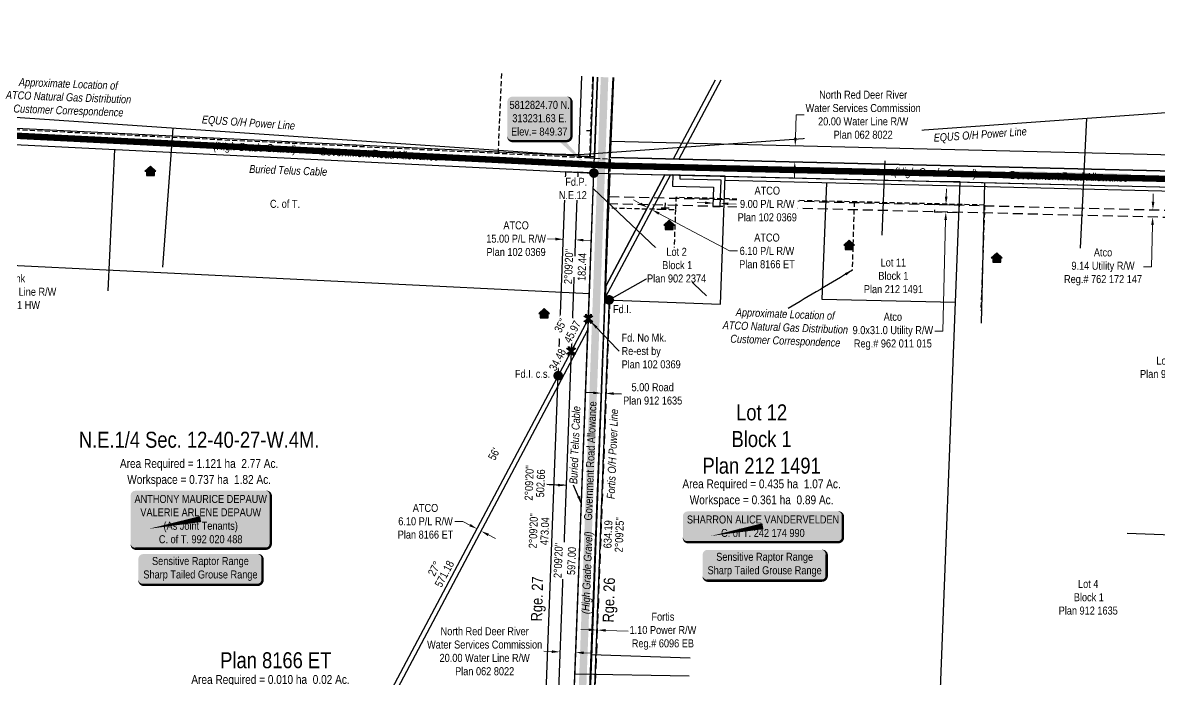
# Model space of a CAD drawing. Extents: x 309252 to 321570, y 5809412 to 5814891.
# Drawn here: x 312518 to 313938, y 5812192 to 5813013 of the extents above; entities that cross this region are included whole.
import ezdxf
from ezdxf.enums import TextEntityAlignment as Align

# ---------------------------------------------------------------- set-up
doc = ezdxf.new("R2010")
doc.units = 0
doc.header["$LTSCALE"] = 5
doc.header["$PDSIZE"] = 0.5
doc.linetypes.add('foc-FLOWLINE', pattern=[3.75, 2.5, -1.25])
doc.linetypes.add('UG_PIPE', pattern=[1.875, 1.25, -0.625])
doc.layers.get('Defpoints').update_dxf_attribs({"color": 9})
for name, color, linetype in [('AS-FENCE', 48, 'foc-FENCE'), ('AS-OWNER', 7, 'Continuous'), ('AS-PIPE-UG', 44, 'UG_PIPE'), ('AS-PIPE-UG-T', 44, 'Continuous'), ('AS-POWER', 104, 'foc-POWER'), ('AS-POWER-T', 104, 'Continuous'), ('AS-RESIDENCE', 14, 'Continuous'), ('AS-ROADS', 254, 'Continuous'), ('AS-TELEPHONE', 224, 'foc-TEL'), ('AS-TELEPHONE-T', 224, 'Continuous'), ('AS-WILDLIFE-BLOCK', 131, 'Continuous'), ('C-SYMBOL', 7, 'Continuous'), ('D-TXT', 6, 'Continuous'), ('DETAIL-T', 7, 'Continuous'), ('F-EZE', 190, 'foc-FLOWLINE'), ('F-RW', 190, 'Continuous'), ('L-AREAREQUIRED', 7, 'Continuous'), ('L-AREAWORK', 5, 'Continuous'), ('L-BD', 7, 'Continuous'), ('L-MON', 1, 'Continuous'), ('L-ROAD-T', 7, 'Continuous'), ('L-SEC', 7, 'Continuous'), ('L-TITLEDB', 4, 'Continuous'), ('L-TITLEDB-T', 4, 'Continuous')]:
    doc.layers.add(name, color=color, linetype=linetype)
for name, color, linetype, lineweight in [('F-EZE-T', 190, 'Continuous', 9), ('F-RW-T', 190, 'Continuous', 9), ('T-TEXT', 48, 'Continuous', 18)]:
    doc.layers.add(name, color=color, linetype=linetype, lineweight=lineweight)
doc.styles.add('100L', font='ARIALN.TTF', dxfattribs={"height": 11})
doc.styles.add('175L', font='ARIALN.TTF', dxfattribs={"height": 20})
doc.styles.add('80', font='ARIALN.TTF', dxfattribs={"height": 10})
doc.styles.add('80CG', font='ARIALN.TTF', dxfattribs={"height": 10})
doc.styles.add('80L', font='ARIALN.TTF', dxfattribs={"height": 10})
doc.styles.add('80LS', font='ARIALNI.TTF', dxfattribs={"height": 10})
doc.styles.add('foc-LtypeFont', font='ARIALN.TTF', dxfattribs={"height": 7.35})
doc.linetypes.add('foc-FENCE', pattern='A,10,-1,["X",foc-LtypeFont,S=0.2,R=0,X=-0.625,Y=-0.75],-1.24', length=12.24)
doc.linetypes.add('foc-POWER', pattern='A,6,-1,["P",foc-LtypeFont,S=0.2,R=0,X=-0.625,Y=-0.75],-1.24,4', length=12.24)
doc.linetypes.add('foc-TEL', pattern='A,2,-1,["T",foc-LtypeFont,S=0.2,R=0,X=-0.425,Y=-0.75],-1.24,8', length=12.24)
doc.linetypes.add('foc-TEL-NOLINE', pattern='A,0,-2,["T",foc-LtypeFont,S=0.2,R=0,X=-0.425,Y=-0.75],-10.24', length=12.24)
doc.dimstyles.new('Compass 5 000', dxfattribs={"dimscale": 5, "dimtxt": 9, "dimasz": 2, "dimexe": 0.2, "dimexo": 0.0625, "dimgap": 0.5, "dimtad": 0, "dimtih": 1, "dimtoh": 1, "dimzin": 0, "dimdsep": 46, "dimtxsty": '80CG', "dimcen": 0.1, "dimse1": 1, "dimse2": 1, "dimclrd": 256, "dimclrt": 256, "dimaunit": 1, "dimadec": 4, "dimazin": 0, "dimtfac": 0.06, "dimtofl": 0, "dimtmove": 0, "dimatfit": 1, "dimfxl": 0.2, "dimtolj": 1, "dimtzin": 0, "dimlwd": -1, "dimarcsym": 0})

# ---------------------------------------------------------------- blocks, each defined once
blk = doc.blocks.new('fdia')
at = {"color": 255, "const_width": 1}
blk.add_lwpolyline([(-0.5, 0, 1), (0.5, 0, 1)], format="xyb", close=True, dxfattribs=at)
blk = doc.blocks.new('Fdiaa')
blk.add_blockref('fdia', (0, 0))
blk = doc.blocks.new('fdib')
at = {"color": 1, "const_width": 1.6}
blk.add_lwpolyline([(-0.4, 0, 1), (0.4, 0, 1)], format="xyb", close=True, dxfattribs=at)
at = {"color": 1}
blk.add_circle((0, 0), 0.8, dxfattribs=at)
blk = doc.blocks.new('Fdibb')
blk.add_blockref('fdib', (0, 0))
blk = doc.blocks.new('fdicc')
for name in ['Fdibb', 'Fdiaa']:
    blk.add_blockref(name, (0, 0))
blk = doc.blocks.new('FDI')
blk.add_blockref('fdicc', (0, 0))
blk = doc.blocks.new('*U386')
h = blk.add_hatch(color=255)
edge = h.paths.add_edge_path()
edge.add_line((-71.5, -20), (71.5, -20))
edge.add_arc((71.5, -14), 6, 270, 360)
edge.add_line((77.5, -14), (77.5, 12.5))
edge.add_arc((71.5, 12.5), 6, 0, 90)
edge.add_line((71.5, 18.5), (-71.5, 18.5))
edge.add_arc((-71.5, 12.5), 6, 90, 180)
edge.add_line((-77.5, 12.5), (-77.5, -14))
edge.add_arc((-71.5, -14), 6, 180, 270)
at = {"color": 131, "flags": 128}
blk.add_lwpolyline([(-71.5, -20, 3, 3, 0), (71.5, -20, 3, 3, 0.414214), (77.5, -14, 3, 3, 0), (77.5, 12.5, 3, 0, 0.414214), (71.5, 18.5, 0, 0, 0), (-71.5, 18.5, 0, 0, 0.414214), (-77.5, 12.5, 0, 0, 0), (-77.5, -14, 0, 3, 0.414214)], format="xyseb", close=True, dxfattribs=at)
at = {"color": 131, "style": '80'}
blk.add_attdef('ENTER_TEXT_001', (-36, -5), '', height=10, dxfattribs=at)
blk = doc.blocks.new('*D403')
at = {"layer": 'Defpoints', "color": 0, "transparency": 16777216}
for p in [(313380.9, 5812796.7), (313389.9, 5812796.4), (313389.6, 5812786.7)]:
    blk.add_point(p, dxfattribs=at)
at = {"layer": 'F-RW-T', "transparency": 16777216}
for p, q in [((313370.6, 5812787.5), (313360.6, 5812787.8)), ((313399.5, 5812786.4), (313409.5, 5812786))]:
    blk.add_line(p, q, dxfattribs=at)
for points in [[(313370.6, 5812789.1), (313370.5, 5812785.8), (313380.6, 5812787.1)], [(313399.6, 5812788), (313399.5, 5812784.7), (313389.6, 5812786.7)]]:
    blk.add_solid(points, dxfattribs=at)
at = {"layer": 'F-RW-T', "transparency": 16777216, "insert": (313448.3, 5812786), "char_height": 10, "attachment_point": 5, "style": '80CG', "bg_fill": 3, "box_fill_scale": 1.1, "bg_fill_color": 256, "bg_fill_true_color": 13158600, "bg_fill_transparency": 0}
blk.add_mtext('\\A1;ATCO\\P9.00 P/L R/W\\PPlan 102 0369', dxfattribs=at)
blk = doc.blocks.new('*D404')
at = {"layer": 'Defpoints', "color": 0, "transparency": 16777216}
for p in [(313297.2, 5812778.7), (313302.6, 5812775.8), (313304.2, 5812778.8)]:
    blk.add_point(p, dxfattribs=at)
at = {"layer": 'F-RW-T', "transparency": 16777216}
for p, q in [((313290, 5812786.4), (313281.1, 5812791.1)), ((313313, 5812774.1), (313401.3, 5812727.3)), ((313401.3, 5812727.3), (313411.3, 5812727.3))]:
    blk.add_line(p, q, dxfattribs=at)
for points in [[(313290.7, 5812787.8), (313289.2, 5812784.9), (313298.8, 5812781.7)], [(313313.8, 5812775.6), (313312.2, 5812772.7), (313304.2, 5812778.8)]]:
    blk.add_solid(points, dxfattribs=at)
at = {"layer": 'F-RW-T', "transparency": 16777216, "insert": (313447.9, 5812727.3), "char_height": 10, "attachment_point": 5, "style": '80CG'}
blk.add_mtext('\\A1;ATCO\\P6.10 P/L R/W\\PPlan 8166 ET', dxfattribs=at)
blk = doc.blocks.new('*D405')
at = {"layer": 'Defpoints', "color": 0, "transparency": 16777216}
for p in [(313483.2, 5812858.7), (313498.4, 5812858.4), (313497.9, 5812838.4)]:
    blk.add_point(p, dxfattribs=at)
at = {"layer": 'F-RW-T', "transparency": 16777216}
for p, q in [((313483.5, 5812868.7), (313484.2, 5812897.6)), ((313484.2, 5812897.6), (313494.2, 5812897.6)), ((313482.5, 5812828.8), (313482.2, 5812818.8))]:
    blk.add_line(p, q, dxfattribs=at)
for points in [[(313481.8, 5812868.8), (313485.1, 5812868.7), (313483.2, 5812858.7)], [(313480.8, 5812828.8), (313484.2, 5812828.7), (313482.7, 5812838.8)]]:
    blk.add_solid(points, dxfattribs=at)
at = {"layer": 'F-RW-T', "transparency": 16777216, "insert": (313568.1, 5812897.6), "char_height": 10, "attachment_point": 5, "style": '80CG', "bg_fill": 3, "box_fill_scale": 1.1, "bg_fill_color": 256, "bg_fill_true_color": 13158600, "bg_fill_transparency": 0}
blk.add_mtext('\\A1;North Red Deer River\\PWater Services Commission\\P20.00 Water Line R/W\\PPlan 062 8022', dxfattribs=at)
blk = doc.blocks.new('*D406')
at = {"layer": 'Defpoints', "color": 0, "transparency": 16777216}
for p in [(314030.1, 5812580.8), (314030.1, 5812580.2), (314050.2, 5812580)]:
    blk.add_point(p, dxfattribs=at)
at = {"layer": 'L-TITLEDB-T', "transparency": 16777216}
for p, q in [((314020.1, 5812580.6), (313989.8, 5812581.7)), ((314060.2, 5812579), (314070.1, 5812578.7))]:
    blk.add_line(p, q, dxfattribs=at)
for points in [[(314020.1, 5812582.2), (314020, 5812578.9), (314030.1, 5812580.2)], [(314060.2, 5812580.7), (314060.1, 5812577.4), (314050.2, 5812579.4)]]:
    blk.add_solid(points, dxfattribs=at)
at = {"layer": 'L-TITLEDB-T', "transparency": 16777216, "insert": (313951, 5812581.7), "char_height": 10, "attachment_point": 5, "style": '80CG'}
blk.add_mtext('\\A1;Lot 1A\\PPlan 962 0634', dxfattribs=at)
blk = doc.blocks.new('*D407')
at = {"layer": 'Defpoints', "color": 0, "transparency": 16777216}
for p in [(313193.8, 5812746.7), (313208.7, 5812746.1), (313193.6, 5812741.8)]:
    blk.add_point(p, dxfattribs=at)
at = {"layer": 'F-RW-T', "transparency": 16777216}
for p, q in [((313183.6, 5812742.2), (313173.6, 5812742.6)), ((313218.6, 5812740.9), (313228.5, 5812740.5))]:
    blk.add_line(p, q, dxfattribs=at)
for points in [[(313183.7, 5812743.9), (313183.5, 5812740.5), (313193.6, 5812741.8)], [(313218.6, 5812742.5), (313218.5, 5812739.2), (313208.6, 5812741.2)]]:
    blk.add_solid(points, dxfattribs=at)
at = {"layer": 'F-RW-T', "transparency": 16777216, "insert": (313134.5, 5812742.6), "char_height": 10, "attachment_point": 5, "style": '80CG'}
blk.add_mtext('\\A1;ATCO\\P15.00 P/L R/W\\PPlan 102 0369', dxfattribs=at)
blk = doc.blocks.new('*D408')
at = {"layer": 'Defpoints', "color": 0, "transparency": 16777216}
for p in [(313085.6, 5812379.8), (313058.7, 5812329.1), (313064.1, 5812326.3)]:
    blk.add_point(p, dxfattribs=at)
at = {"layer": 'F-RW-T', "transparency": 16777216}
for p, q in [((313067.9, 5812389.2), (313057.9, 5812389.2)), ((313076.8, 5812384.5), (313067.9, 5812389.2)), ((313099.8, 5812372.3), (313108.7, 5812367.6))]:
    blk.add_line(p, q, dxfattribs=at)
for points in [[(313077.6, 5812385.9), (313076, 5812383), (313085.6, 5812379.8)], [(313100.6, 5812373.7), (313099.1, 5812370.8), (313091, 5812376.9)]]:
    blk.add_solid(points, dxfattribs=at)
at = {"layer": 'F-RW-T', "transparency": 16777216, "insert": (313021.3, 5812389.2), "char_height": 10, "attachment_point": 5, "style": '80CG'}
blk.add_mtext('\\A1;ATCO\\P6.10 P/L R/W\\PPlan 8166 ET', dxfattribs=at)
blk = doc.blocks.new('*D409')
at = {"layer": 'Defpoints', "color": 0, "transparency": 16777216}
for p in [(312423.6, 5812676.9), (312407.3, 5812645.3), (312422.5, 5812644.8)]:
    blk.add_point(p, dxfattribs=at)
at = {"layer": 'F-RW', "transparency": 16777216}
for p, q in [((312398.4, 5812677.7), (312388.4, 5812678.1)), ((312433.6, 5812676.5), (312443.6, 5812676.2))]:
    blk.add_line(p, q, dxfattribs=at)
for points in [[(312398.4, 5812679.4), (312398.3, 5812676.1), (312408.4, 5812677.4)], [(312433.6, 5812678.2), (312433.5, 5812674.9), (312423.6, 5812676.9)]]:
    blk.add_solid(points, dxfattribs=at)
at = {"layer": 'F-RW', "transparency": 16777216, "insert": (312502.7, 5812676.2), "char_height": 10, "attachment_point": 5, "style": '80CG'}
blk.add_mtext('\\A1;Altalink\\P15.24 Power Line R/W\\PPlan 3661 HW', dxfattribs=at)
blk = doc.blocks.new('res_occ')
for points in [[(0.1, 0.89), (-1.26, -0.37), (1.46, -0.37)], [(-0.9, -1.43), (1.1, -1.43), (1.1, -0.37), (-0.9, -0.37)]]:
    blk.add_hatch(color=14).paths.add_polyline_path(points)
at = {"color": 14}
for points in [[(0.1, 0.89), (-1.26, -0.37), (1.46, -0.37)], [(-0.9, -1.43), (1.1, -1.43), (1.1, -0.37), (-0.9, -0.37)]]:
    blk.add_lwpolyline(points, close=True, dxfattribs=at)
blk = doc.blocks.new('*U441')
h = blk.add_hatch(color=59)
edge = h.paths.add_edge_path()
edge.add_line((-94, -20), (94, -20))
edge.add_arc((94, -14), 6, 270, 360)
edge.add_line((100, -14), (100, 12.5))
edge.add_arc((94, 12.5), 6, 0, 90)
edge.add_line((94, 18.5), (-94, 18.5))
edge.add_arc((-94, 12.5), 6, 90, 180)
edge.add_line((-100, 12.5), (-100, -14))
edge.add_arc((-94, -14), 6, 180, 270)
at = {"color": 1, "flags": 128}
blk.add_lwpolyline([(-94, -20, 3, 3, 0), (94, -20, 3, 3, 0.414214), (100, -14, 3, 3, 0), (100, 12.5, 3, 0, 0.414214), (94, 18.5, 0, 0, 0), (-94, 18.5, 0, 0, 0.414214), (-100, 12.5, 0, 0, 0), (-100, -14, 0, 3, 0.414214)], format="xyseb", close=True, dxfattribs=at)
blk.add_lwpolyline([(-65, -12.2, 0, 7.5, 0), (0, 0, 0, 0, 0)], format="xyseb", dxfattribs=at)
at = {"color": 1, "style": '80'}
blk.add_attdef('ENTER_TEXT_001', (-36, -5), '', height=10, dxfattribs=at)
blk = doc.blocks.new('*D491')
at = {"layer": 'Defpoints', "color": 0, "transparency": 16777216}
for p in [(313189.1, 5812225.9), (313185.5, 5812131.2), (313205.4, 5812130.5)]:
    blk.add_point(p, dxfattribs=at)
at = {"layer": 'F-RW-T', "transparency": 16777216}
for p, q in [((313179.1, 5812226.3), (313169.1, 5812226.7)), ((313219, 5812224.8), (313229, 5812224.4))]:
    blk.add_line(p, q, dxfattribs=at)
for points in [[(313179.2, 5812228), (313179.1, 5812224.6), (313189.1, 5812225.9)], [(313219.1, 5812226.5), (313218.9, 5812223.1), (313209, 5812225.2)]]:
    blk.add_solid(points, dxfattribs=at)
at = {"layer": 'F-RW-T', "transparency": 16777216, "insert": (313095.2, 5812226.7), "char_height": 10, "attachment_point": 5, "style": '80CG'}
blk.add_mtext('\\A1;North Red Deer River\\PWater Services Commission\\P20.00 Water Line R/W\\PPlan 062 8022', dxfattribs=at)
blk = doc.blocks.new('TEMP')
h = blk.add_hatch(color=255)
h.dxf.hatch_style = 1
h.paths.add_polyline_path([(0, 0.25), (-0.67, 1.15), (-0.67, 0.67), (-1.15, 0.67), (-0.25, 0), (-1.15, -0.67), (-0.67, -0.67), (-0.67, -1.15), (0, -0.25), (0.67, -1.15), (0.67, -0.67), (1.15, -0.67), (0.25, 0), (1.15, 0.67), (0.67, 0.67), (0.67, 1.15)])
h.paths.add_polyline_path([(0.57, 0.85), (0.57, 0.57), (0.85, 0.57), (0.08, 0), (0.85, -0.57), (0.57, -0.57), (0.57, -0.85), (0, -0.08), (-0.57, -0.85), (-0.57, -0.57), (-0.85, -0.57), (-0.08, 0), (-0.85, 0.57), (-0.57, 0.57), (-0.57, 0.85), (0, 0.08)], flags=16)
h = blk.add_hatch(color=1)
h.dxf.hatch_style = 1
h.paths.add_polyline_path([(0, 0.08), (-0.57, 0.85), (-0.57, 0.57), (-0.85, 0.57), (-0.08, 0), (-0.85, -0.57), (-0.57, -0.57), (-0.57, -0.85), (0, -0.08), (0.57, -0.85), (0.57, -0.57), (0.85, -0.57), (0.08, 0), (0.85, 0.57), (0.57, 0.57), (0.57, 0.85)])
at = {"color": 1}
for p, q in [((-0.08, 0), (0.08, 0)), ((0, 0.08), (0, -0.08))]:
    blk.add_line(p, q, dxfattribs=at)
at = {"color": 255, "flags": 128}
blk.add_lwpolyline([(-0.25, 0), (-1.15, 0.67), (-0.67, 0.67), (-0.67, 1.15), (0, 0.25), (0.67, 1.15), (0.67, 0.67), (1.15, 0.67), (0.25, 0), (1.15, -0.67), (0.67, -0.67), (0.67, -1.15), (0, -0.25), (-0.67, -1.15), (-0.67, -0.67), (-1.15, -0.67)], close=True, dxfattribs=at)
at = {"color": 1, "flags": 128}
blk.add_lwpolyline([(-0.08, 0), (-0.85, 0.57), (-0.57, 0.57), (-0.57, 0.85), (0, 0.08), (0.57, 0.85), (0.57, 0.57), (0.85, 0.57), (0.08, 0), (0.85, -0.57), (0.57, -0.57), (0.57, -0.85), (0, -0.08), (-0.57, -0.85), (-0.57, -0.57), (-0.85, -0.57)], close=True, dxfattribs=at)
blk = doc.blocks.new('*D514')
at = {"layer": 'Defpoints', "color": 0, "transparency": 16777216}
for p in [(313514.5, 5812788.9), (313514.3, 5812779.8), (313671.4, 5812775.9)]:
    blk.add_point(p, dxfattribs=at)
at = {"layer": 'F-EZE-T', "transparency": 16777216}
for p, q in [((313671.9, 5812795.1), (313672.1, 5812805.1)), ((313671.1, 5812765.9), (313667.8, 5812626.8)), ((313667.8, 5812626.8), (313657.8, 5812626.8))]:
    blk.add_line(p, q, dxfattribs=at)
for points in [[(313670.2, 5812795.1), (313673.5, 5812795), (313671.6, 5812785.1)], [(313669.5, 5812766), (313672.8, 5812765.9), (313671.4, 5812775.9)]]:
    blk.add_solid(points, dxfattribs=at)
at = {"layer": 'F-EZE-T', "transparency": 16777216, "insert": (313605.2, 5812626.8), "char_height": 10, "attachment_point": 5, "style": '80CG', "bg_fill": 3, "box_fill_scale": 1.1, "bg_fill_color": 256, "bg_fill_true_color": 13158600, "bg_fill_transparency": 0}
blk.add_mtext('\\A1;Atco\\P9.0x31.0 Utility R/W\\PReg.# 962 011 015', dxfattribs=at)
blk = doc.blocks.new('*D515')
at = {"layer": 'Defpoints', "color": 0, "transparency": 16777216}
for p in [(313834.2, 5812781.1), (313834, 5812772), (313929.8, 5812769.6)]:
    blk.add_point(p, dxfattribs=at)
at = {"layer": 'F-EZE-T', "transparency": 16777216}
for p, q in [((313930.3, 5812788.8), (313930.5, 5812798.8)), ((313929.6, 5812759.6), (313928.3, 5812707.3)), ((313928.3, 5812707.3), (313918.3, 5812707.3))]:
    blk.add_line(p, q, dxfattribs=at)
for points in [[(313928.6, 5812788.8), (313932, 5812788.7), (313930.1, 5812778.8)], [(313927.9, 5812759.7), (313931.3, 5812759.6), (313929.8, 5812769.6)]]:
    blk.add_solid(points, dxfattribs=at)
at = {"layer": 'F-EZE-T', "transparency": 16777216, "insert": (313867.8, 5812707.3), "char_height": 10, "attachment_point": 5, "style": '80CG'}
blk.add_mtext('\\A1;Atco\\P9.14 Utility R/W\\PReg.# 762 172 147', dxfattribs=at)
blk = doc.blocks.new('*D540')
at = {"layer": 'Defpoints', "color": 0, "transparency": 16777216}
for p in [(313241.1, 5812553.2), (313246.3, 5812549.3), (313246.5, 5812552.9)]:
    blk.add_point(p, dxfattribs=at)
at = {"layer": 'L-TITLEDB-T', "transparency": 16777216}
for p, q in [((313230.9, 5812549.8), (313221, 5812550.2)), ((313256.3, 5812548.9), (313266.3, 5812548.5))]:
    blk.add_line(p, q, dxfattribs=at)
for points in [[(313231, 5812551.5), (313230.9, 5812548.2), (313240.9, 5812549.5)], [(313256.4, 5812550.6), (313256.3, 5812547.2), (313246.3, 5812549.3)]]:
    blk.add_solid(points, dxfattribs=at)
at = {"layer": 'L-TITLEDB-T', "transparency": 16777216, "insert": (313305.1, 5812548.5), "char_height": 10, "attachment_point": 5, "style": '80CG'}
blk.add_mtext('\\A1;5.00 Road \\PPlan 912 1635', dxfattribs=at)
blk = doc.blocks.new('*D600')
at = {"layer": 'Defpoints', "color": 0, "transparency": 16777216}
for p in [(313236.3, 5812253.2), (313234.4, 5812234.1), (313235.5, 5812234)]:
    blk.add_point(p, dxfattribs=at)
at = {"layer": 'F-EZE-T', "transparency": 16777216}
for p, q in [((313225.2, 5812253.6), (313215.2, 5812254)), ((313246.3, 5812252.8), (313274.4, 5812251.8))]:
    blk.add_line(p, q, dxfattribs=at)
for points in [[(313225.2, 5812255.3), (313225.1, 5812252), (313235.2, 5812253.3)], [(313246.3, 5812254.5), (313246.2, 5812251.2), (313236.3, 5812253.2)]]:
    blk.add_solid(points, dxfattribs=at)
at = {"layer": 'F-EZE-T', "transparency": 16777216, "insert": (313317.9, 5812251.8), "char_height": 10, "attachment_point": 5, "style": '80CG'}
blk.add_mtext('\\A1;Fortis\\P1.10 Power R/W\\PReg.# 6096 EB', dxfattribs=at)
blk = doc.blocks.new('*U608')
h = blk.add_hatch(color=254)
edge = h.paths.add_edge_path()
edge.add_line((-34, -28.5), (34, -28.5))
edge.add_arc((34, -22.5), 6, 270, 360)
edge.add_line((40, -22.5), (40, 21))
edge.add_arc((34, 21), 6, 0, 90)
edge.add_line((34, 27), (-34, 27))
edge.add_arc((-34, 21), 6, 90, 180)
edge.add_line((-40, 21), (-40, -22.5))
edge.add_arc((-34, -22.5), 6, 180, 270)
at = {"color": 1, "flags": 128}
blk.add_lwpolyline([(-34, -28.5, 3, 3, 0), (34, -28.5, 3, 3, 0.414214), (40, -22.5, 3, 3, 0), (40, 21, 3, 0, 0.414214), (34, 27, 0, 0, 0), (-34, 27, 0, 0, 0.414214), (-40, 21, 0, 0, 0), (-40, -22.5, 0, 3, 0.414214)], format="xyseb", close=True, dxfattribs=at)
blk.add_lwpolyline([(64.6, -64.8, 0, 10, 0), (0, 0, 5, 5, 0)], format="xyseb", dxfattribs=at)
at = {"color": 1, "style": '80'}
blk.add_attdef('ENTER_TEXT_001', (-36, -5), '', height=10, dxfattribs=at)
blk = doc.blocks.new('*U440')
h = blk.add_hatch(color=59)
edge = h.paths.add_edge_path()
edge.add_line((-81.5, -37), (81.5, -37))
edge.add_arc((81.5, -31), 6, 270, 360)
edge.add_line((87.5, -31), (87.5, 29.5))
edge.add_arc((81.5, 29.5), 6, 0, 90)
edge.add_line((81.5, 35.5), (-81.5, 35.5))
edge.add_arc((-81.5, 29.5), 6, 90, 180)
edge.add_line((-87.5, 29.5), (-87.5, -31))
edge.add_arc((-81.5, -31), 6, 180, 270)
at = {"color": 1, "flags": 128}
blk.add_lwpolyline([(-81.5, -37, 3, 3, 0), (81.5, -37, 3, 3, 0.414214), (87.5, -31, 3, 3, 0), (87.5, 29.5, 3, 0, 0.414214), (81.5, 35.5, 0, 0, 0), (-81.5, 35.5, 0, 0, 0.414214), (-87.5, 29.5, 0, 0, 0), (-87.5, -31, 0, 3, 0.414214)], format="xyseb", close=True, dxfattribs=at)
blk.add_lwpolyline([(-65, -12.2, 0, 7.5, 0), (0, 0, 0, 0, 0)], format="xyseb", dxfattribs=at)
at = {"color": 1, "style": '80'}
blk.add_attdef('ENTER_TEXT_001', (-36, -5), '', height=10, dxfattribs=at)

msp = doc.modelspace()

# ---------------------------------------------------------------- linework, layer by layer
at = {"layer": 'AS-FENCE', "flags": 128}
for points in [[(313221.402, 5812017.94), (313245.803, 5812666.317)], [(313202.649, 5812055.292), (313209.325, 5812235.091), (313217.823, 5812456.734), (313224.179, 5812628.687)]]:
    msp.add_lwpolyline(points, dxfattribs=at)
at = {"layer": 'AS-PIPE-UG', "flags": 128}
for points in [[(313112.308, 5812849.217), (313116.681, 5812950.667)], [(313230.029, 5812945.089), (313227.456, 5812877.413)], [(313226.167, 5812843.514), (312481.068, 5812880.175), (312416.444, 5812883.354), (312334.65, 5812887.226), (311917.687, 5812906.961)], [(313227.456, 5812877.413), (313222.458, 5812877.659)], [(313227.456, 5812877.413), (313226.167, 5812843.514)], [(313233.162, 5812843.17), (313226.167, 5812843.514)], [(313233.162, 5812843.17), (313252.038, 5812842.241), (313249.718, 5812781.187), (313315.608, 5812779.581)], [(313320.753, 5812781.299), (313321.174, 5812788.899)], [(313719.849, 5812784.686), (313556.879, 5812788.658), (313334.128, 5812794.086), (313333.654, 5812779.141)], [(313556.879, 5812788.658), (313554.377, 5812702.999)], [(313315.608, 5812779.581), (313325.611, 5812779.337)], [(313315.71, 5812781.422), (313320.753, 5812781.299)], [(313320.753, 5812781.299), (313325.713, 5812781.178)], [(313325.611, 5812779.337), (313333.654, 5812779.141)], [(313333.654, 5812779.142), (313330.904, 5812707.493)], [(313719.849, 5812784.686), (313715.16, 5812652.711)]]:
    msp.add_lwpolyline(points, dxfattribs=at)
at = {"layer": 'AS-POWER', "flags": 128}
for points in [[(313193.202, 5811213.757), (313211.383, 5811761.435), (313214.516, 5811852.396), (313216.537, 5811917.995), (313221.107, 5812041.794), (313228.352, 5812222.885), (313244.454, 5812640.68), (313246.853, 5812724.081), (313251.066, 5812848.491), (313255.591, 5812944.314)], [(311735.934, 5812804.363), (311741.498, 5812921.932), (312422.863, 5812900.395), (313179.575, 5812848.645), (313213.814, 5812848.05)], [(313213.814, 5812848.05), (314039.989, 5812906.966)], [(313839.657, 5812730.946), (313847.708, 5812893.254)], [(312692.924, 5812707.041), (312706.145, 5812881.022)], [(313592.044, 5812747.161), (313594.494, 5812810.26), (313595.643, 5812839.86)], [(313250.727, 5812666.132), (313355.834, 5812725.307)], [(313228.352, 5812222.885), (313351.992, 5812218.48)]]:
    msp.add_lwpolyline(points, dxfattribs=at)
at = {"layer": 'AS-ROADS', "flags": 128}
for points, const_width in [([(314159.126, 5812812.366), (313252.142, 5812834.043), (312417.329, 5812876.021), (311622.272, 5812913.197), (310782.186, 5812945.958), (310162.254, 5812973.701)], 7.999), ([(313208.074, 5811918.186), (313245.01, 5812944.563)], 9.439)]:
    msp.add_lwpolyline(points, dxfattribs=dict(at, const_width=const_width))
at = {"layer": 'AS-TELEPHONE', "linetype": 'foc-TEL-NOLINE', "flags": 128}
for points in [[(313197.113, 5811908.846), (313201.285, 5812018.343), (313231.631, 5812824.7), (313236.279, 5812944.784)], [(310837.758, 5812934.214), (311586.502, 5812904.053), (312414.757, 5812864.957), (313231.724, 5812824.754), (313395.797, 5812820.755), (314158.736, 5812802.151)]]:
    msp.add_lwpolyline(points, dxfattribs=at)
at = {"layer": 'AS-TELEPHONE', "flags": 128}
for points in [[(312624.621, 5812677.554), (312633.314, 5812854.202)], [(313230.983, 5812805.149), (313372.261, 5812671.065)], [(313715.887, 5812636.912), (313720.177, 5812812.845)], [(313898.071, 5812374.306), (313998.658, 5812370.463), (314016.771, 5812805.613)], [(313208.055, 5812198.555), (313350.625, 5812196.036)]]:
    msp.add_lwpolyline(points, dxfattribs=at)
at = {"layer": 'F-EZE', "flags": 128}
for points in [[(313250.658, 5812795.327), (314057.666, 5812775.663), (314057.318, 5812766.53), (313250.314, 5812786.193)], [(313688.312, 5812784.663), (313657.321, 5812785.418), (313656.967, 5812776.285), (313687.957, 5812775.529)], [(313227.399, 5812017.715), (313251.826, 5812666.091), (313250.727, 5812666.132), (313226.3, 5812017.756)]]:
    msp.add_lwpolyline(points, close=True, dxfattribs=at)
at = {"layer": 'F-RW', "flags": 128}
for points in [[(313216.322, 5812945.764), (313212.89, 5812855.501), (313212.522, 5812845.839), (313227.498, 5812845.101), (313231.298, 5812945.027)], [(313390.229, 5812941.033), (313337.847, 5812842.289), (313331.034, 5812842.455), (313383.421, 5812941.199)], [(313252.601, 5812844.366), (314059.534, 5812824.705), (314079.786, 5812824.205), (314083.576, 5812924.14)], [(314060.295, 5812844.689), (313253.381, 5812864.35)], [(312827.448, 5811837.264), (312930.333, 5812031.243), (313101.449, 5812023.115), (313203.889, 5812088.312), (313226.027, 5812673.997), (313231.724, 5812824.754), (313211.751, 5812825.736), (313184.346, 5812099.541), (313196.281, 5812020.167), (313191.847, 5811903.044)], [(313176.789, 5811900.722), (313181.224, 5812017.794), (313169.221, 5812098.709), (313187.15, 5812571.307), (313196.79, 5812826.473), (313211.751, 5812825.736)], [(312901.333, 5812032.638), (313224.837, 5812642.534)], [(312906.721, 5812029.78), (313224.307, 5812628.518)]]:
    msp.add_lwpolyline(points, dxfattribs=at)
for points in [[(313327.31, 5812822.425), (313245.971, 5812669.173), (313246.5, 5812683.184), (313320.496, 5812822.591)], [(313330.514, 5812822.348), (313330.003, 5812808.357), (313381.314, 5812807.13), (313380.399, 5812783.077), (313389.4, 5812782.743), (313390.666, 5812815.913), (313339.376, 5812817.13), (313339.512, 5812822.128)]]:
    msp.add_lwpolyline(points, close=True, dxfattribs=at)
at = {"layer": 'L-SEC'}
for p, q in [((313201.285, 5812018.343), (313231.631, 5812824.7)), ((313221.389, 5812017.586), (313251.735, 5812823.943))]:
    msp.add_line(p, q, dxfattribs=at)
at = {"layer": 'L-SEC', "flags": 128}
for points in [[(313236.291, 5812944.784), (313232.491, 5812844.856)], [(313252.601, 5812844.366), (313256.411, 5812944.294)], [(313232.491, 5812844.856), (312415.625, 5812885.055)], [(312414.757, 5812864.957), (313231.724, 5812824.754)], [(314059.534, 5812824.705), (313252.601, 5812844.366)], [(313251.835, 5812824.264), (314058.768, 5812804.602)]]:
    msp.add_lwpolyline(points, dxfattribs=at)
at = {"layer": 'L-TITLEDB', "flags": 128}
for points in [[(313245.865, 5812666.374), (313389.756, 5812660.935), (313395.797, 5812820.755), (313320.496, 5812822.591), (313246.5, 5812683.184)], [(313246.5, 5812683.184), (313251.835, 5812824.264), (313320.496, 5812822.591)]]:
    msp.add_lwpolyline(points, close=True, dxfattribs=at)
for points in [[(313395.608, 5812815.76), (313689.242, 5812808.605)], [(313522.186, 5812812.675), (313516.536, 5812667.213), (313683.593, 5812663.142)], [(313627.964, 5812008.274), (313658.133, 5812007.56), (313689.436, 5812813.601), (313659.271, 5812814.336)], [(313689.242, 5812808.605), (314058.577, 5812799.606)], [(312409.609, 5812714.174), (313226.027, 5812673.997)], [(313250.861, 5812666.186), (313226.352, 5812017.783)]]:
    msp.add_lwpolyline(points, dxfattribs=at)

# ---------------------------------------------------------------- block references
at = {"layer": 'AS-OWNER'}
ref = msp.add_blockref('*U440', (312740.412, 5812392.001), dxfattribs=dict(at, xscale=0.99990854, yscale=0.99990854, zscale=0.99990854))
ref.add_attrib('ENTER_TEXT_001', 'ANTHONY MAURICE DEPAUW', (312657.749, 5812412.169), dxfattribs={"layer": '0', "color": 1, "height": 9.99909, "style": '80'})
ref.add_attrib('ENTER_TEXT_002', 'VALERIE ARLENE DEPAUW', (312665.02, 5812395.504), dxfattribs={"layer": '0', "color": 1, "height": 9.99909, "style": '80'})
ref.add_attrib('ENTER_TEXT_003', '(As Joint Tenants)', (312693.936, 5812378.668), dxfattribs={"layer": '0', "color": 1, "height": 9.99909, "style": '80'})
ref.add_attrib('ENTER_TEXT_004', 'C. of T. 992 020 488', (312688.172, 5812361.826), dxfattribs={"layer": '0', "color": 1, "height": 9.99909, "style": '80'})
ref = msp.add_blockref('*U441', (313442.828, 5812383.098), dxfattribs=dict(at, xscale=0.99990854, yscale=0.99990854, zscale=0.99990854))
ref.add_attrib('ENTER_TEXT_001', 'SHARRON ALICE VANDERVELDEN', (313347.911, 5812386.516), dxfattribs={"layer": '0', "color": 1, "height": 9.99909, "style": '80'})
ref.add_attrib('ENTER_TEXT_002', 'C. of T. 242 174 990', (313390.612, 5812369.673), dxfattribs={"layer": '0', "color": 1, "height": 9.99909, "style": '80'})
at = {"layer": 'AS-RESIDENCE', "xscale": 5.000000000000016, "yscale": 5.000000000000016, "zscale": 5.000000000000016}
for p in [(312677.047, 5812828.72), (313325.29, 5812761.422), (313734.457, 5812720.55)]:
    msp.add_blockref('res_occ', p, dxfattribs=at)
at = {"layer": 'AS-WILDLIFE-BLOCK'}
ref = msp.add_blockref('*U386', (312740.135, 5812329.813), dxfattribs=at)
ref.add_attrib('ENTER_TEXT_001', 'Sensitive Raptor Range', (312679.63, 5812334.617), dxfattribs={"layer": '0', "color": 131, "height": 10, "style": '80'})
ref.add_attrib('ENTER_TEXT_002', 'Sharp Tailed Grouse Range', (312668.801, 5812317.773), dxfattribs={"layer": '0', "color": 131, "height": 10, "style": '80'})
ref = msp.add_blockref('*U386', (313445.034, 5812335.047), dxfattribs=at)
ref.add_attrib('ENTER_TEXT_001', 'Sensitive Raptor Range', (313384.529, 5812339.85), dxfattribs={"layer": '0', "color": 131, "height": 10, "style": '80'})
ref.add_attrib('ENTER_TEXT_002', 'Sharp Tailed Grouse Range', (313373.7, 5812323.006), dxfattribs={"layer": '0', "color": 131, "height": 10, "style": '80'})
at = {"layer": 'DETAIL-T'}
ref = msp.add_blockref('*U608', (313163.612, 5812893.211), dxfattribs=at)
ref.add_attrib('ENTER_TEXT_001', '5812824.70 N.', (313126.292, 5812904.984), dxfattribs={"layer": '0', "color": 1, "height": 10, "style": '80'})
ref.add_attrib('ENTER_TEXT_002', '313231.63 E.', (313129.792, 5812888.276), dxfattribs={"layer": '0', "color": 1, "height": 10, "style": '80'})
ref.add_attrib('ENTER_TEXT_003', 'Elev.= 849.37', (313128.237, 5812871.568), dxfattribs={"layer": '0', "color": 1, "height": 10, "style": '80'})

# ---------------------------------------------------------------- texts
at = {"layer": 'AS-PIPE-UG-T', "char_height": 9.99909, "attachment_point": 1, "rotation": 357.835366, "style": '175L'}
for insert in [(312497.87, 5812944.21), (313393.496, 5812656.369)]:
    msp.add_mtext_dynamic_manual_height_columns('\\pi15.704;{\\fArial Narrow|b0|i1|c0|p34;Approximate Location of\\P\\pi0.057149;ATCO Natural Gas Distribution\\P\\pi10.121;Customer Correspondence}', width=156.43697, gutter_width=100, heights=[0], dxfattribs=dict(at, insert=insert))
at = {"layer": 'AS-POWER-T', "char_height": 9.99909, "attachment_point": 1, "style": '175L'}
for s, width, insert, rotation in [('\\pi0.32623;{\\fArial Narrow|b0|i1|c0|p34;EQUS O/H Power Line}', 116.31037, (312742.047, 5812896.84), 356.087714), ('\\pi17.154;{\\fArial Narrow|b0|i1|c0|p34;EQUS O/H Power Line}', 149.96522, (313638.774, 5812872.501), 4.078948), ('\\pi0.32623;{\\fArial Narrow|b0|i1|c0|p34;Fortis O/H Power Line}', 112.4908, (313247.668, 5812416.957), 87.796093)]:
    msp.add_mtext_dynamic_manual_height_columns(s, width=width, gutter_width=100, heights=[0], dxfattribs=dict(at, insert=insert, rotation=rotation))
at = {"layer": 'AS-TELEPHONE-T', "char_height": 9.99909, "attachment_point": 1, "style": '175L'}
for s, width, insert, rotation in [('\\pi0.29895;{\\fArial Narrow|b0|i1|c0|p34;Buried Telus Cable}', 97.22617, (312801.027, 5812834.943), 357.797419), ('\\pi0.3034;{\\fArial Narrow|b0|i1|c0|p34;Buried Telus Cable}', 97.23506, (313200.81, 5812435.883), 87.61642)]:
    msp.add_mtext_dynamic_manual_height_columns(s, width=width, gutter_width=100, heights=[0], dxfattribs=dict(at, insert=insert, rotation=rotation))
at = {"layer": 'C-SYMBOL', "color": 3, "style": '175L'}
msp.add_text('N.E.1/4 Sec. 12-40-27-W.4M.', height=19.99817, dxfattribs=at).set_placement((312738.468, 5812475.232), align=Align.BOTTOM_CENTER)
at = {"layer": 'C-SYMBOL', "color": 3, "char_height": 19.99817, "attachment_point": 2, "style": '175L'}
for s, insert, width in [('Lot 12\\PBlock 1\\PPlan 212 1491', (313441.224, 5812535.469), 146.84414), ('Plan 8166 ET', (312834.273, 5812225.507), 222.33519)]:
    msp.add_mtext(s, dxfattribs=dict(at, insert=insert, width=width))
at = {"layer": 'D-TXT', "color": 3, "char_height": 13.9987, "attachment_point": 1, "rotation": 88.491647, "style": '80L'}
for s, width, insert in [('Rge. 27', 73.75526, (313152.894, 5812264.283)), ('Rge. 26', 63.86109, (313242.521, 5812262.918))]:
    msp.add_mtext_dynamic_manual_height_columns(s, width=width, gutter_width=47.5, heights=[0], dxfattribs=dict(at, insert=insert))
at = {"layer": 'L-AREAREQUIRED', "color": 5, "style": '100L'}
for s, p in [('Area Required = 1.121 ha  2.77 Ac.', (312738.468, 5812452.734)), ('Area Required = 0.435 ha  1.07 Ac.', (313441.224, 5812427.272)), ('Area Required = 0.010 ha  0.02 Ac.', (312827.662, 5812182.63))]:
    msp.add_text(s, height=10.99899, dxfattribs=at).set_placement(p, align=Align.BOTTOM_CENTER)
at = {"layer": 'L-AREAWORK', "color": 5, "style": '100L'}
for s, p in [('Workspace = 0.737 ha  1.82 Ac.', (312738.468, 5812432.736)), ('Workspace = 0.361 ha  0.89 Ac.', (313441.224, 5812407.274))]:
    msp.add_text(s, height=10.99899, dxfattribs=at).set_placement(p, align=Align.BOTTOM_CENTER)
at = {"layer": 'L-BD', "style": '80L'}
for s, rotation, p in [("56'", 62.0547, (313106.833, 5812473.405)), ("2°09'20''", 87.8443, (313150.812, 5812437.257)), ('502.66', 87.8443, (313165.05, 5812436.721)), ("2°09'20''", 87.8443, (313156.003, 5812377.393)), ('473.04', 87.8443, (313170.241, 5812376.857)), ("2°09'25''", 87.8482, (313263.456, 5812372.439)), ('634.19', 87.8482, (313249.218, 5812372.974)), ('27°', 62.0574, (313032.274, 5812330.179)), ('571.18', 62.0574, (313044.862, 5812323.502))]:
    msp.add_text(s, height=9.9991, rotation=rotation, dxfattribs=at).set_placement(p, align=Align.MIDDLE)
at = {"layer": 'L-ROAD-T', "style": '80L'}
for rotation, p in [(357.29253, (312963.245, 5812848.526)), (87.803936, (313227.193, 5812464.789))]:
    msp.add_text('Government Road Allowance', height=9.99909, rotation=rotation, dxfattribs=at).set_placement(p, align=Align.MIDDLE_CENTER)
at = {"layer": 'L-ROAD-T', "insert": (313824.739, 5812825.529), "char_height": 9.99909, "width": 149.1983, "attachment_point": 2, "rotation": 358.604188, "style": '80L', "bg_fill": 1, "box_fill_scale": 1, "bg_fill_color": 254, "bg_fill_transparency": 0}
msp.add_mtext('Government Road Allowance', dxfattribs=at)
at = {"layer": 'L-TITLEDB-T', "char_height": 9.99909, "attachment_point": 1, "style": '80L'}
for s, insert in [('\\pi58.417;C. of T.', (312768.593, 5812791.224)), ('\\pi64.385;Lot 4\\P\\pi59.133;Block 1\\P\\pi40.168;Plan 912 1635', (313772.154, 5812315.947))]:
    msp.add_mtext_dynamic_manual_height_columns(s, width=152.86655, gutter_width=50, heights=[0], dxfattribs=dict(at, insert=insert))
at = {"layer": 'T-TEXT', "style": '80LS'}
msp.add_text('(High Grade Gravel)', height=9.99909, rotation=357.693267, dxfattribs=at).set_placement((312808.224, 5812856.721), align=Align.MIDDLE_CENTER)

# ---------------------------------------------------------------- dimensions: what is measured, and where the dimension line sits
at = {"layer": 'F-EZE-T'}
for base, p1, p2, angle, text, picture, middle in [((313929.838, 5812769.636), (313834.178, 5812781.108), (313833.956, 5812771.972), 268.604188, 'Atco\\P9.14 Utility R/W\\PReg.# 762 172 147', '*D515', (313867.8, 5812707.301)), ((313236.271, 5812253.213), (313234.45, 5812234.075), (313235.549, 5812234.033), 357.842452, 'Fortis\\P1.10 Power R/W\\PReg.# 6096 EB', '*D600', (313317.899, 5812251.778))]:
    dim = msp.add_linear_dim(base=base, p1=p1, p2=p2, angle=angle, text=text, dimstyle='Compass 5 000', dxfattribs=at)
    dim.commit()
    dim.dimension.update_dxf_attribs({"geometry": picture, "text_midpoint": middle, "dimtype": 161})
at = {"layer": 'F-RW'}
dim = msp.add_linear_dim(base=(312423.584, 5812676.875), p1=(312407.258, 5812645.298), p2=(312422.489, 5812644.778), angle=358.044927, text='Altalink\\P15.24 Power Line R/W\\PPlan 3661 HW', dimstyle='Compass 5 000', dxfattribs=at)
dim.commit()
dim.dimension.update_dxf_attribs({"geometry": '*D409', "text_midpoint": (312502.713, 5812676.193), "dimtype": 161})
at = {"layer": 'F-RW-T'}
dim = msp.add_linear_dim(base=(313085.611, 5812379.79), p1=(313064.132, 5812326.266), p2=(313058.747, 5812329.121), angle=152.068224, text='ATCO\\P6.10 P/L R/W\\PPlan 8166 ET', dimstyle='Compass 5 000', dxfattribs=at)
dim.commit()
dim.dimension.update_dxf_attribs({"geometry": '*D408', "text_midpoint": (313021.276, 5812389.158), "dimtype": 161})
at = {"layer": 'L-TITLEDB-T'}
dim = msp.add_linear_dim(base=(314030.065, 5812580.189), p1=(314050.187, 5812580.018), p2=(314030.088, 5812580.786), angle=177.811946, text='Lot 1A\\PPlan 962 0634', dimstyle='Compass 5 000', dxfattribs=at)
dim.commit()
dim.dimension.update_dxf_attribs({"geometry": '*D406', "text_midpoint": (313951.046, 5812581.728), "dimtype": 161})
dim = msp.add_aligned_dim(p1=(313241.081, 5812553.151), p2=(313246.463, 5812552.948), distance=-3.685, text='5.00 Road \\PPlan 912 1635', dimstyle='Compass 5 000', dxfattribs=at)
dim.commit()
dim.dimension.update_dxf_attribs({"geometry": '*D540', "text_midpoint": (313305.079, 5812548.513)})

# ---------------------------------------------------------------- leaders
at = {"layer": 'AS-PIPE-UG-T', "path_type": 1}
msp.add_leader([(313554.68, 5812703.317), (313474.511, 5812655.261)], dimstyle='Compass 5 000', override={"dimgap": 0.5, "dimtad": 0}, dxfattribs=at)
at = {"layer": 'AS-TELEPHONE-T', "path_type": 1}
msp.add_leader([(313216.193, 5812411.283), (313206.382, 5812434.47)], dimstyle='Compass 5 000', override={"dimgap": 0.5, "dimtad": 0}, dxfattribs=at)
at = {"layer": 'L-BD', "path_type": 1}
msp.add_leader([(313196.973, 5812434.137), (313172.797, 5812435.062)], dimstyle='Compass 5 000', override={"dimgap": 0.5, "dimtad": 0}, dxfattribs=at)

# ---------------------------------------------------------------- next in the draw order: texts
at = {"layer": 'L-BD', "char_height": 9.9991, "attachment_point": 2, "style": '80L', "bg_fill": 3, "bg_fill_color": 256, "bg_fill_transparency": 0}
for s, insert, width, rotation, box_fill_scale in [("2°09'20''\\P182.44", (313195.115, 5812708.051), 25.92894, 87.8443, 1), ("35''\\P45.97", (313185.57, 5812636.418), 28.22157, 62.0547, 1.1), ("2°09'20''\\P597.00 ", (313182.105, 5812340.459), 43.56123, 87.8448, 1.1)]:
    msp.add_mtext(s, dxfattribs=dict(at, insert=insert, width=width, rotation=rotation, box_fill_scale=box_fill_scale))
at = {"layer": 'L-MON', "attachment_point": 1, "style": '80L', "bg_fill": 3, "box_fill_scale": 1.1, "bg_fill_color": 256, "bg_fill_transparency": 0}
for s, width, insert, char_height in [('Fd.I.', 43.0565, (313255.612, 5812659.526), 9.9991), ('Fd. No Mk.\\PRe-est by \\PPlan 102 0369', 73.47653, (313266.253, 5812623.87), 9.99909), ('Fd.I. c.s.', 43.0565, (313133.011, 5812578.65), 9.9991)]:
    msp.add_mtext_dynamic_manual_height_columns(s, width=width, gutter_width=50, heights=[0], dxfattribs=dict(at, insert=insert, char_height=char_height))

# ---------------------------------------------------------------- next in the draw order: dimensions: what is measured, and where the dimension line sits
at = {"layer": 'F-EZE-T'}
dim = msp.add_linear_dim(base=(313671.389, 5812775.933), p1=(313514.538, 5812788.897), p2=(313514.315, 5812779.761), angle=268.604188, text='Atco\\P9.0x31.0 Utility R/W\\PReg.# 962 011 015', dimstyle='Compass 5 000', override={"dimtfill": 1}, dxfattribs=at)
dim.commit()
dim.dimension.update_dxf_attribs({"geometry": '*D514', "text_midpoint": (313605.239, 5812626.826), "dimtype": 161})
at = {"layer": 'F-RW-T'}
dim = msp.add_linear_dim(base=(313389.553, 5812786.739), p1=(313380.918, 5812796.713), p2=(313389.92, 5812796.37), angle=357.814252, text='ATCO\\P9.00 P/L R/W\\PPlan 102 0369', dimstyle='Compass 5 000', override={"dimtfill": 1}, dxfattribs=at)
dim.commit()
dim.dimension.update_dxf_attribs({"geometry": '*D403', "text_midpoint": (313448.286, 5812785.977), "dimtype": 161})

# ---------------------------------------------------------------- next in the draw order: block references
at = {"layer": 'AS-RESIDENCE', "xscale": 5.000000000000016, "yscale": 5.000000000000016, "zscale": 5.000000000000016}
for p in [(313550.152, 5812736.237), (313169.022, 5812650.758)]:
    msp.add_blockref('res_occ', p, dxfattribs=at)
at = {"layer": 'L-MON', "xscale": 4.999542700000003, "yscale": 4.999542700000003, "zscale": 4.999542700000003}
for name, p in [('FDI', (313250.727, 5812666.132)), ('TEMP', (313224.771, 5812642.404))]:
    msp.add_blockref(name, p, dxfattribs=at)

# ---------------------------------------------------------------- next in the draw order: texts
at = {"layer": 'L-BD', "insert": (313167.028, 5812601.46), "char_height": 9.9991, "width": 28.24885, "attachment_point": 2, "rotation": 62.0547, "style": '80L', "bg_fill": 3, "box_fill_scale": 1.1, "bg_fill_color": 256, "bg_fill_transparency": 0}
msp.add_mtext('\\P34.48', dxfattribs=at)
at = {"layer": 'L-TITLEDB-T', "insert": (313527.943, 5812717.863), "char_height": 9.99909, "attachment_point": 1, "style": '80L'}
msp.add_mtext_dynamic_manual_height_columns('\\pi61.977;Lot 11\\P\\pi59.133;Block 1\\P\\pi40.99;Plan 212 1491', width=152.86655, gutter_width=50, heights=[0], dxfattribs=at)
at = {"layer": 'T-TEXT', "style": '80LS'}
msp.add_text('(High Grade Gravel)', height=9.99909, rotation=87.803936, dxfattribs=at).set_placement((313223.119, 5812324.861), align=Align.MIDDLE_CENTER)

# ---------------------------------------------------------------- next in the draw order: dimensions: what is measured, and where the dimension line sits
at = {"layer": 'F-RW-T'}
dim = msp.add_aligned_dim(p1=(313208.747, 5812746.128), p2=(313193.775, 5812746.694), distance=4.89, text='ATCO\\P15.00 P/L R/W\\PPlan 102 0369', dimstyle='Compass 5 000', dxfattribs=at)
dim.commit()
dim.dimension.update_dxf_attribs({"geometry": '*D407', "text_midpoint": (313134.519, 5812742.563)})
dim = msp.add_linear_dim(base=(313304.171, 5812778.829), p1=(313297.193, 5812778.689), p2=(313302.579, 5812775.83), angle=332.042727, text='ATCO\\P6.10 P/L R/W\\PPlan 8166 ET', dimstyle='Compass 5 000', dxfattribs=at)
dim.commit()
dim.dimension.update_dxf_attribs({"geometry": '*D404', "text_midpoint": (313447.919, 5812727.302), "dimtype": 161})
at = {"layer": 'F-RW-T', "color": 6}
dim = msp.add_linear_dim(base=(313189.115, 5812225.917), p1=(313205.44, 5812130.469), p2=(313185.541, 5812131.22), angle=177.838809, text='North Red Deer River\\PWater Services Commission\\P20.00 Water Line R/W\\PPlan 062 8022', dimstyle='Compass 5 000', dxfattribs=at)
dim.commit()
dim.dimension.update_dxf_attribs({"geometry": '*D491', "text_midpoint": (313095.176, 5812226.672), "dimtype": 161})

# ---------------------------------------------------------------- next in the draw order: leaders
at = {"layer": 'L-MON', "path_type": 1}
msp.add_leader([(313228.147, 5812638.718), (313263.198, 5812602.006)], dimstyle='Compass 5 000', override={"dimgap": 0.5, "dimtad": 0}, dxfattribs=at)

# ---------------------------------------------------------------- next in the draw order: block references
at = {"layer": 'L-MON', "xscale": 4.999542700000003, "yscale": 4.999542700000003}
for name, p, zscale in [('TEMP', (313203.305, 5812601.942), 5.000000000000014), ('FDI', (313187.054, 5812571.303), 4.999542700000003)]:
    msp.add_blockref(name, p, dxfattribs=dict(at, zscale=zscale))

# ---------------------------------------------------------------- next in the draw order: texts
at = {"layer": 'L-MON', "insert": (313178.298, 5812818.76), "char_height": 9.99909, "attachment_point": 1, "style": '80L', "bg_fill": 3, "box_fill_scale": 1.1, "bg_fill_color": 256, "bg_fill_transparency": 0}
msp.add_mtext_dynamic_manual_height_columns('\\pi17.626;Fd.P.\\P\\pi9.5028;N.E.12', width=43.06044, gutter_width=50, heights=[0], dxfattribs=at)
at = {"layer": 'L-TITLEDB-T', "insert": (313297.59, 5812731.254), "char_height": 9.99909, "attachment_point": 1, "style": '80L', "bg_fill": 3, "box_fill_scale": 1, "bg_fill_color": 256, "bg_fill_transparency": 0}
msp.add_mtext_dynamic_manual_height_columns('\\pi24.686;Lot 2\\P\\pi19.414;Block 1\\P\\pi0.49329;Plan 902 2374', width=73.42879, gutter_width=50, heights=[0], dxfattribs=at)

# ---------------------------------------------------------------- next in the draw order: dimensions: what is measured, and where the dimension line sits
at = {"layer": 'F-RW-T'}
dim = msp.add_linear_dim(base=(313483.22, 5812858.75), p1=(313497.911, 5812838.389), p2=(313498.398, 5812858.38), angle=88.604226, text='North Red Deer River\\PWater Services Commission\\P20.00 Water Line R/W\\PPlan 062 8022', dimstyle='Compass 5 000', override={"dimtfill": 1}, dxfattribs=at)
dim.commit()
dim.dimension.update_dxf_attribs({"geometry": '*D405', "text_midpoint": (313568.12, 5812897.605), "dimtype": 161})

# ---------------------------------------------------------------- next in the draw order: block references
at = {"layer": 'L-MON', "xscale": 4.999542700000003, "yscale": 4.999542700000003, "zscale": 4.999542700000003}
msp.add_blockref('FDI', (313231.631, 5812824.7), dxfattribs=at)

# ---------------------------------------------------------------- next in the draw order: texts
at = {"layer": 'T-TEXT', "style": '80LS'}
msp.add_text('(High Grade Gravel)', height=9.99909, rotation=358.604188, dxfattribs=at).set_placement((313658.34, 5812825.414), align=Align.MIDDLE_CENTER)

doc.saveas('drawing.dxf')
